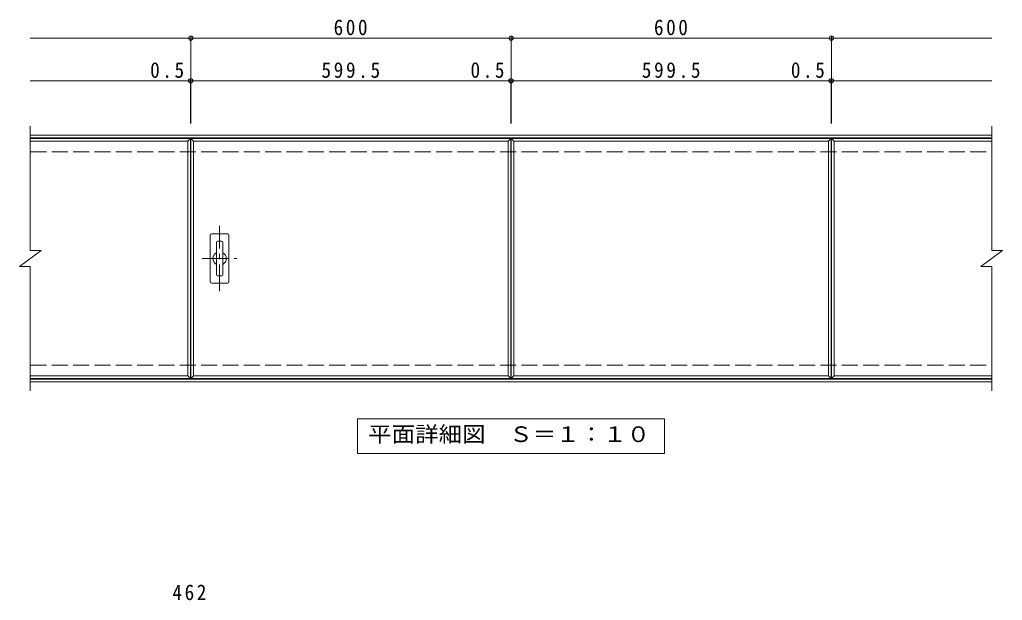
# Model space of a CAD drawing. Units: millimetres on the paper, enlarged 2 times, with parts at other scales. Extents: x -304 to 296, y -274 to 231.
# Drawn here: x -304.1 to 64, y 0.4 to 218 of the extents above; entities that cross this region are included whole.
import ezdxf
from ezdxf.enums import TextEntityAlignment as Align

# ---------------------------------------------------------------- set-up
doc = ezdxf.new("R2010")
doc.units = ezdxf.units.MM
doc.header["$LTSCALE"] = 2
doc.header["$PDMODE"] = 32
doc.header["$PDSIZE"] = 1.6
doc.linetypes.add('CHAIN1', pattern=[8, 5, -1, 1, -1])
doc.linetypes.add('DASHED3', pattern=[4, 3, -1])
for name, color, linetype, lineweight in [('C-1', 2, 'Continuous', 9), ('C-2', 3, 'Continuous', 9), ('C-4', 7, 'Continuous', 9), ('C-5', 7, 'Continuous', 9), ('C-A', 3, 'Continuous', 9), ('D-4', 7, 'Continuous', 9)]:
    doc.layers.add(name, color=color, linetype=linetype, lineweight=lineweight)
doc.styles.add('ＭＳ ゴシック', font='')
doc.styles.get('ＭＳ ゴシック').set_extended_font_data('MS Gothic')

msp = doc.modelspace()

# ---------------------------------------------------------------- linework, layer by layer
at = {"layer": 'C-1'}
for p, q in [((-300.1, 174.684), (60, 174.684)), ((-300.1, 173.684), (60, 173.684)), ((-300.1, 83.284), (60, 83.284)), ((-300.1, 82.284), (60, 82.284))]:
    msp.add_line(p, q, dxfattribs=at)
at = {"layer": 'C-1', "linetype": 'DASHED3'}
for p, q in [((-300.1, 168.484), (60, 168.484)), ((-300.1, 88.484), (60, 88.484))]:
    msp.add_line(p, q, dxfattribs=at)
at = {"layer": 'C-2'}
for p, q in [((-300.1, 178.084), (-300.1, 131.484)), ((60, 178.084), (60, 131.484)), ((-300.1, 173.484), (-240.1, 173.484)), ((-240.1, 173.484), (-241.1, 172.484)), ((-240.1, 173.484), (-240.1, 83.484)), ((-240, 173.484), (-239, 172.484)), ((-120.1, 173.484), (-121.1, 172.484)), ((-120, 173.484), (-119, 172.484)), ((-0.1, 173.484), (-1.1, 172.484)), ((0, 83.484), (0, 173.484)), ((0, 173.484), (1, 172.484)), ((0, 173.484), (60, 173.484)), ((-300.1, 172.484), (-241.1, 172.484)), ((-241.1, 172.484), (-241.1, 84.484)), ((1, 84.484), (1, 172.484)), ((1, 172.484), (60, 172.484)), ((-304.1, 125.484), (-296.1, 131.484)), ((-300.1, 131.484), (-296.1, 131.484)), ((56, 125.484), (64, 131.484)), ((60, 131.484), (64, 131.484)), ((-304.1, 125.484), (-300.1, 125.484)), ((-300.1, 125.484), (-300.1, 78.884)), ((56, 125.484), (60, 125.484)), ((60, 125.484), (60, 78.884)), ((-241.1, 84.484), (-300.1, 84.484)), ((-240.1, 83.484), (-300.1, 83.484)), ((-241.1, 84.484), (-240.1, 83.484)), ((-240, 83.484), (-239, 84.484)), ((-120.1, 83.484), (-240, 83.484)), ((-121.1, 84.484), (-239, 84.484)), ((-121.1, 84.484), (-120.1, 83.484)), ((-120, 83.484), (-119, 84.484)), ((-0.1, 83.484), (-120, 83.484)), ((-1.1, 84.484), (-119, 84.484)), ((-1.1, 84.484), (-0.1, 83.484)), ((0, 83.484), (1, 84.484)), ((60, 83.484), (0, 83.484)), ((60, 84.484), (1, 84.484))]:
    msp.add_line(p, q, dxfattribs=at)
for points in [[(-240, 83.484), (-240, 173.484), (-120.1, 173.484), (-120.1, 83.484)], [(-120, 83.484), (-120, 173.484), (-0.1, 173.484), (-0.1, 83.484)], [(-239, 84.484), (-239, 172.484), (-121.1, 172.484), (-121.1, 84.484)], [(-119, 84.484), (-119, 172.484), (-1.1, 172.484), (-1.1, 84.484)]]:
    msp.add_lwpolyline(points, dxfattribs=at)
at = {"layer": 'C-4'}
for p, q in [((-300.1, 211.084), (60, 211.084)), ((-240, 179.084), (-240, 211.684)), ((-120, 179.084), (-120, 211.684)), ((0, 179.084), (0, 211.684)), ((-240.1, 179.084), (-240.1, 195.684)), ((-120.1, 179.084), (-120.1, 195.684)), ((-0.1, 179.084), (-0.1, 195.684)), ((-300.1, 195.084), (60, 195.084))]:
    msp.add_line(p, q, dxfattribs=at)
for p in [(-240, 211.084), (-120, 211.084), (0, 211.084), (-240.1, 195.084), (-240, 195.084), (-120.1, 195.084), (-120, 195.084), (-0.1, 195.084), (0, 195.084)]:
    msp.add_point(p, dxfattribs=at)
at = {"layer": 'C-5'}
msp.add_lwpolyline([(-177.55, 55.484), (-177.55, 68.484), (-62.55, 68.484), (-62.55, 55.484)], close=True, dxfattribs=at)
at = {"layer": 'C-A', "linetype": 'CHAIN1'}
for p, q in [((-229.2, 116.284), (-229.2, 140.684)), ((-235.7, 128.484), (-222.7, 128.484))]:
    msp.add_line(p, q, dxfattribs=at)
at = {"layer": 'C-A'}
for p, q in [((-232.7, 137.284), (-232.7, 119.684)), ((-232.3, 137.684), (-226.1, 137.684)), ((-225.7, 137.284), (-225.7, 119.684)), ((-230.42, 134.564), (-230.42, 122.404)), ((-228.42, 135.004), (-229.98, 135.004)), ((-227.98, 122.404), (-227.98, 134.564)), ((-228.42, 121.964), (-229.98, 121.964)), ((-226.1, 119.284), (-232.3, 119.284))]:
    msp.add_line(p, q, dxfattribs=at)
for centre, radius, start, end in [((-232.3, 137.284), 0.4, 90, 180), ((-226.1, 137.284), 0.4, 0, 90), ((-229.98, 134.564), 0.44, 90, 180), ((-228.42, 134.564), 0.44, 0, 90), ((-229.2, 128.484), 2.5, 119.20927, 240.79073), ((-229.2, 128.484), 2.5, 299.20914, 60.79086), ((-229.98, 122.404), 0.44, 180, 270), ((-228.42, 122.404), 0.44, 270, 0), ((-232.3, 119.684), 0.4, 180, 270), ((-226.1, 119.684), 0.4, 270, 0)]:
    msp.add_arc(centre, radius, start, end, dxfattribs=at)

# ---------------------------------------------------------------- texts
at = {"layer": 'C-4', "color": 2, "char_height": 5.865, "attachment_point": 7, "style": 'ＭＳ ゴシック'}
for s, insert in [('\\T1.27;\\W0.9;600', (-186.5, 212.084)), ('\\T1.27;\\W0.9;600', (-66.5, 212.084)), ('\\T1.27;\\W0.9;0.5', (-255.216, 196.084)), ('\\T1.28;\\W0.9;599.5', (-191.05, 196.084)), ('\\T1.27;\\W0.9;0.5', (-135.216, 196.084)), ('\\T1.28;\\W0.9;599.5', (-71.05, 196.084)), ('\\T1.27;\\W0.9;0.5', (-15.216, 196.084))]:
    msp.add_mtext(s, dxfattribs=dict(at, insert=insert))
at = {"layer": 'C-5', "color": 2, "style": 'ＭＳ ゴシック', "width": 1.1}
msp.add_text('平面詳細図\u3000Ｓ＝１：１０', height=5.865, dxfattribs=at).set_placement((-173.55, 57.984), align=Align.BOTTOM_LEFT)
at = {"layer": 'D-4', "color": 2, "insert": (-246.87, 0.434), "char_height": 5.865, "attachment_point": 7, "style": 'ＭＳ ゴシック'}
msp.add_mtext('\\T1.27;\\W0.9;462', dxfattribs=at)

doc.saveas('drawing.dxf')
